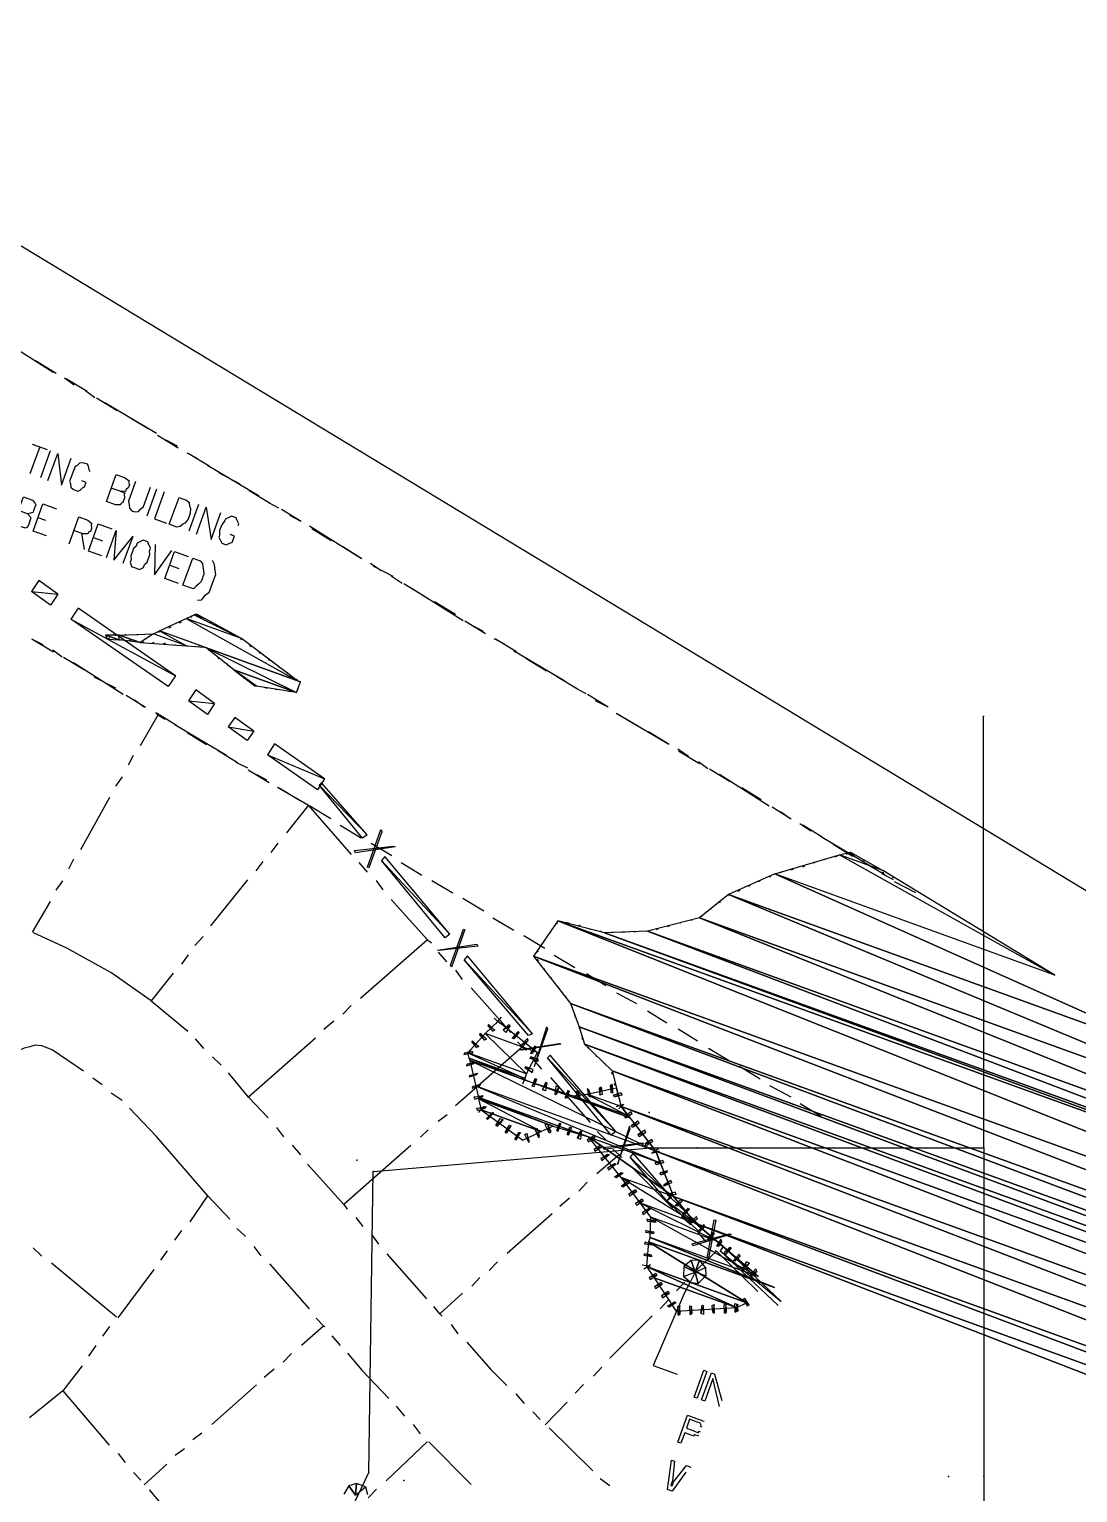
# Model space of a CAD drawing. Header units: feet. Extents: x 2484883 to 2491360, y 414166 to 419420.
# Drawn here: x 2489219 to 2489964, y 416560 to 417599 of the extents above; entities that cross this region are included whole.
import ezdxf

# ---------------------------------------------------------------- set-up
doc = ezdxf.new("R2010")
doc.units = ezdxf.units.FT
for name, color, linetype in [('CLEARING_LIMITS', 4, 'Continuous'), ('EXISTING_DETAIL', 9, 'Continuous'), ('SANITARY_ALIGN', 1, 'Continuous'), ('SANITARY_BORE', 5, 'Continuous'), ('SANITARY_CLEAR_ZONE', 6, 'Continuous'), ('SANITARY_OFFSET', 6, 'Continuous'), ('SITE_BASE', 8, 'Continuous'), ('WETLAND_EXPANSION', 1, 'Continuous'), ('WETLANDS', 5, 'Continuous')]:
    doc.layers.add(name, color=color, linetype=linetype)

msp = doc.modelspace()

# ---------------------------------------------------------------- linework, layer by layer
at = {"layer": 'CLEARING_LIMITS'}
msp.add_line((2489429.2, 417067.1), (2489424, 417059.3), dxfattribs=at)
for points in [[(2489226.3, 417207.8), (2489221.1, 417200), (2489239.7, 417198.1), (2489226.3, 417207.8)], [(2489221.1, 417200), (2489239.7, 417198.1), (2489234.5, 417190.4), (2489221.1, 417200)], [(2489254.1, 417188.1), (2489248.9, 417180.4), (2489323.4, 417140.2), (2489254.1, 417188.1)], [(2489248.9, 417180.4), (2489323.4, 417140.2), (2489318.2, 417132.5), (2489248.9, 417180.4)], [(2489337.8, 417130.2), (2489332.6, 417122.5), (2489351.1, 417120.6), (2489337.8, 417130.2)], [(2489332.6, 417122.5), (2489351.1, 417120.6), (2489345.9, 417112.8), (2489332.6, 417122.5)], [(2489365.5, 417110.5), (2489360.7, 417103.9), (2489378.9, 417100.9), (2489365.5, 417110.5)], [(2489360.7, 417103.9), (2489378.9, 417100.9), (2489374.1, 417094.2), (2489360.7, 417103.9)], [(2489393.7, 417091.9), (2489388.5, 417084.2), (2489429.2, 417067.1), (2489393.7, 417091.9)], [(2489388.5, 417084.2), (2489429.2, 417067.1), (2489424, 417059.3), (2489388.5, 417084.2)]]:
    msp.add_lwpolyline(points, dxfattribs=at)
at = {"layer": 'EXISTING_DETAIL'}
for p, q in [((2489201.3, 417378), (2489236.5, 417355.7)), ((2489244.6, 417351.5), (2489251.3, 417346.7)), ((2489259.4, 417342.6), (2489266.1, 417337.7)), ((2489273.1, 417334), (2489309.8, 417312.3)), ((2489316.5, 417307.5), (2489324.6, 417303.3)), ((2489331.3, 417298.5), (2489338.3, 417294.8)), ((2489346.1, 417289.6), (2489382.7, 417267.9)), ((2489389.4, 417263.1), (2489396.5, 417259.3)), ((2489404.2, 417254.1), (2489411.3, 417250.4)), ((2489418.4, 417246.6), (2489454.6, 417223.9)), ((2489461.7, 417220.1), (2489469.4, 417214.9)), ((2489476.5, 417211.1), (2489484.2, 417205.9)), ((2489491.3, 417202.2), (2489527.6, 417179.4)), ((2489534.6, 417175.7), (2489541.7, 417171.9)), ((2489221, 417166.4), (2489229.1, 417162.3)), ((2489222, 417166), (2489236.8, 417157.1)), ((2489549.4, 417166.7), (2489556.5, 417163)), ((2489236.2, 417158.5), (2489242.8, 417153.7)), ((2489243.9, 417153.3), (2489258.7, 417144.4)), ((2489563.2, 417158.1), (2489599.8, 417136.5)), ((2489251, 417149.6), (2489286.2, 417127.2)), ((2489265.4, 417139.5), (2489280.6, 417131.6)), ((2489607.6, 417131.3), (2489614.6, 417127.5)), ((2489288.3, 417126.4), (2489302, 417117.9)), ((2489294.3, 417123.1), (2489301, 417118.2)), ((2489621.3, 417122.7), (2489629.4, 417118.6)), ((2489310.8, 417112.3), (2489298.1, 417090.4)), ((2489310.2, 417113.7), (2489323.9, 417105.1)), ((2489636.1, 417113.7), (2489672.8, 417092.1)), ((2489322.8, 417105.5), (2489359.5, 417083.8)), ((2489331.6, 417099.9), (2489345.4, 417091.4)), ((2489293.3, 417083.7), (2489289.6, 417076.7)), ((2489353.5, 417087.2), (2489367.2, 417078.6)), ((2489366.2, 417079), (2489374.3, 417074.9)), ((2489679.9, 417088.3), (2489687.6, 417083.1)), ((2489694.7, 417079.3), (2489701.3, 417074.5)), ((2489285.4, 417068.5), (2489280.6, 417061.9)), ((2489375, 417073.4), (2489389.8, 417064.5)), ((2489381, 417070.1), (2489388, 417066.3)), ((2489709.5, 417070.4), (2489744.7, 417048)), ((2489395.8, 417061.1), (2489417.7, 417048.4)), ((2489396.9, 417060.7), (2489411.7, 417051.8)), ((2489276.5, 417053.7), (2489255.8, 417016.7)), ((2489418.7, 417048), (2489433.5, 417039)), ((2489752.8, 417043.9), (2489759.5, 417039.1)), ((2489440.2, 417034.2), (2489455, 417025.3)), ((2489766.5, 417035.3), (2489774.3, 417030.1)), ((2489395.9, 417021.4), (2489391, 417014.7)), ((2489462.1, 417021.5), (2489476.9, 417012.6)), ((2489781.3, 417026.3), (2489818, 417004.7)), ((2489251, 417010), (2489247.3, 417002.9)), ((2489385.2, 417008.4), (2489380.3, 417001.7)), ((2489453.5, 417007.8), (2489459.4, 417000.8)), ((2489483.5, 417007.7), (2489498.3, 416998.8)), ((2489824.7, 416999.9), (2489832.8, 416995.7)), ((2489243.1, 416994.8), (2489238.3, 416988.1)), ((2489374.5, 416995.5), (2489348.2, 416962.8)), ((2489465.7, 416994.9), (2489470.5, 416988.4)), ((2489505.4, 416995), (2489520.2, 416986.1)), ((2489234.2, 416980), (2489221.5, 416958.2)), ((2489527.3, 416982.3), (2489542.1, 416973.3)), ((2489548.7, 416968.5), (2489563.5, 416959.6)), ((2489343, 416955.1), (2489337.1, 416948.8)), ((2489570.6, 416955.8), (2489585.4, 416946.8)), ((2489502.2, 416952.9), (2489505, 416950.7)), ((2489509.8, 416944.1), (2489515.7, 416937.1)), ((2489332.3, 416942.1), (2489327.5, 416935.5)), ((2489592.1, 416942), (2489606.9, 416933.1)), ((2489522, 416931.3), (2489526.9, 416924.7)), ((2489615, 416928.9), (2489628.7, 416920.3)), ((2489533.2, 416918.8), (2489561.4, 416887)), ((2489636.5, 416915.1), (2489650.6, 416907.6)), ((2489448.1, 416906.3), (2489442.2, 416900)), ((2489658.4, 416902.4), (2489672.1, 416893.9)), ((2489435.6, 416895.2), (2489428.7, 416889.3)), ((2489337.3, 416882.6), (2489343.2, 416875.7)), ((2489680.2, 416889.7), (2489694, 416881.1)), ((2489569.7, 416876.8), (2489572.5, 416874.5)), ((2489701.7, 416875.9), (2489716.5, 416867)), ((2489349.5, 416869.8), (2489355.8, 416863.9)), ((2489577.3, 416868), (2489583.2, 416861)), ((2489723.6, 416863.2), (2489738.4, 416854.3)), ((2489271.3, 416849.9), (2489264.6, 416854.7)), ((2489589.5, 416855.1), (2489617.7, 416823.3)), ((2489285.4, 416838.8), (2489277.6, 416844)), ((2489375.2, 416841.2), (2489389.2, 416826.6)), ((2489745, 416849.4), (2489760.2, 416841.5)), ((2489766.9, 416836.7), (2489781.7, 416827.8)), ((2489395.1, 416819.6), (2489399.9, 416813)), ((2489516.2, 416828.7), (2489509.7, 416823.9)), ((2489502.7, 416818), (2489497.2, 416812.7)), ((2489622.6, 416816.7), (2489628.9, 416810.9)), ((2489406.2, 416807.2), (2489412.1, 416800.2)), ((2489638.2, 416800.2), (2489640, 416798.4)), ((2489646.3, 416792.5), (2489676.3, 416762.4)), ((2489615.6, 416780.8), (2489609.7, 416774.5)), ((2489603.1, 416769.6), (2489596.2, 416763.7)), ((2489442.7, 416765.1), (2489445.1, 416761.8)), ((2489590.7, 416758.5), (2489558.8, 416730.3)), ((2489322.9, 416739.8), (2489327.8, 416746.5)), ((2489366.8, 416748), (2489373.1, 416742.2)), ((2489451.4, 416755.9), (2489456.3, 416749.4)), ((2489682.6, 416756.6), (2489688.9, 416750.7)), ((2489462.6, 416743.5), (2489467.4, 416736.9)), ((2489694.1, 416745.2), (2489700, 416738.2)), ((2489228.5, 416728.3), (2489222.2, 416734.2)), ((2489312.9, 416725.4), (2489317.7, 416732.1)), ((2489379, 416735.2), (2489383.8, 416728.7)), ((2489473.3, 416730), (2489501.5, 416698.1)), ((2489707.4, 416732), (2489736.7, 416703.3)), ((2489281.5, 416685.1), (2489235.2, 416723.5)), ((2489282.5, 416684.7), (2489308.1, 416718.8)), ((2489390.1, 416722.8), (2489418.3, 416690.9)), ((2489551.9, 416724.4), (2489546, 416718.1)), ((2489539.4, 416713.3), (2489533.6, 416707)), ((2489685, 416710), (2489679.1, 416703.7)), ((2489673.2, 416697.4), (2489667.3, 416691.1)), ((2489510.9, 416687.5), (2489512.6, 416685.7)), ((2489661.8, 416685.9), (2489631.7, 416655.9)), ((2489271.8, 416671.7), (2489276.7, 416678.4)), ((2489428.4, 416678.9), (2489429.4, 416678.5)), ((2489518.9, 416679.8), (2489523.8, 416673.2)), ((2489261.8, 416657.3), (2489267, 416665)), ((2489434.3, 416671.9), (2489440.2, 416665)), ((2489399.8, 416653.1), (2489405.7, 416659.4)), ((2489386.3, 416642.4), (2489393.3, 416648.3)), ((2489625.9, 416649.6), (2489620, 416643.3)), ((2489243.3, 416632.7), (2489219.6, 416613.6)), ((2489349, 416609), (2489380.8, 416637.1)), ((2489613, 416637.4), (2489607.1, 416631.1)), ((2489564.9, 416630.7), (2489570.8, 416623.8)), ((2489601.3, 416624.8), (2489585.8, 416608.7)), ((2489479.9, 416621.8), (2489485.8, 416614.8)), ((2489577.1, 416617.9), (2489582.3, 416612.4)), ((2489335.5, 416598.2), (2489342, 416603)), ((2489492.1, 416608.9), (2489496.9, 416602.4)), ((2489588.6, 416606.5), (2489619.7, 416576)), ((2489323, 416587.1), (2489329.6, 416591.9)), ((2489472.8, 416569), (2489502.2, 416596.9)), ((2489503.2, 416596.5), (2489533.2, 416566.4)), ((2489282.6, 416588.4), (2489287.5, 416581.9)), ((2489301, 416566.2), (2489317.1, 416580.8)), ((2489293.4, 416574.9), (2489298.6, 416569.4)), ((2489624.9, 416570.5), (2489631.6, 416565.7)), ((2489460, 416556.8), (2489465.9, 416563.1))]:
    msp.add_line(p, q, dxfattribs=at)
for points in [[(2489309.1, 417114.1), (2489310.8, 417112.3), (2489315.8, 417109.3)], [(2489448.3, 417013.3), (2489417.7, 417048.4), (2489402.1, 417028.7)], [(2489476.4, 416981.4), (2489502.2, 416952.9), (2489454.6, 416911.1)], [(2489306.1, 416909.5), (2489277.3, 416929.6), (2489246.2, 416946.8), (2489222.5, 416957.8)], [(2489321.6, 416929.2), (2489306.1, 416909.5), (2489332, 416888.1)], [(2489422.8, 416883), (2489375.2, 416841.2), (2489361, 416858.4)], [(2489258, 416859.6), (2489235.8, 416874.8), (2489232.6, 416875.9), (2489228.4, 416877.5), (2489223.7, 416878), (2489219.8, 416877), (2489215.8, 416876), (2489212.9, 416874.6), (2489209.6, 416872.2), (2489206, 416868.7), (2489204.8, 416865.6), (2489202.2, 416861.7), (2489188.3, 416836.6), (2489173.8, 416813)], [(2489566.2, 416880.4), (2489569.7, 416876.8), (2489522.1, 416835)], [(2489346.3, 416771.1), (2489309.8, 416813.2), (2489290.6, 416833.3)], [(2489490.3, 416806.8), (2489442.7, 416765.1), (2489417, 416793.7)], [(2489633.7, 416804.3), (2489638.2, 416800.2), (2489622.5, 416786.7)], [(2489333.6, 416752.8), (2489346.3, 416771.1), (2489361.9, 416754.6)], [(2489706.3, 416732.3), (2489707.4, 416732), (2489690.9, 416716.3)], [(2489527, 416702.1), (2489510.9, 416687.5), (2489506.7, 416692.6)], [(2489412.7, 416665.3), (2489428.4, 416678.9), (2489423.2, 416684.4)], [(2489530.1, 416667.4), (2489547.1, 416648), (2489558.6, 416636.6)], [(2489445.4, 416659.5), (2489455.5, 416647.4), (2489474.7, 416627.3)], [(2489257, 416650.6), (2489243.3, 416632.7), (2489276.3, 416594.3)], [(2489304.5, 416562.5), (2489337.5, 416524.1), (2489412.4, 416511.5), (2489433.1, 416469.1)]]:
    msp.add_lwpolyline(points, dxfattribs=at)
at = {"layer": 'SANITARY_ALIGN'}
for points in [[(2489897.1, 416805.2), (2489897, 417111.4)], [(2488731.6, 415172.2), (2488612.2, 415326), (2488522.5, 415694), (2488600.4, 415850.5), (2488700.7, 416052.1), (2488982.7, 416233), (2489221, 416281.1), (2489387.2, 416420.8), (2489460.5, 416574.9), (2489463.6, 416788.5), (2489660.6, 416805.3), (2489897.1, 416805.2)], [(2489897.1, 416805.2), (2489897.2, 416571.9), (2489897.3, 416338.7), (2489897.4, 416088.7)]]:
    msp.add_lwpolyline(points, dxfattribs=at)
for p in [(2489897, 417111.4, 833.2), (2489660.6, 416805.3, 830.7), (2489897.1, 416805.2, 831.9), (2489452.1, 416796.4), (2489463.6, 416788.5, 830.7), (2489460.5, 416574.9, 830.2), (2489897.2, 416571.9, 833.7)]:
    msp.add_point(p, dxfattribs=at)
at = {"layer": 'SANITARY_BORE'}
msp.add_line((2489693.4, 416805.3), (2489773.4, 416805.2), dxfattribs=at)
for p in [(2489693.4, 416805.3), (2489773.4, 416805.2)]:
    msp.add_point(p, dxfattribs=at)
at = {"layer": 'SANITARY_CLEAR_ZONE'}
for points in [[(2489427, 417064.3), (2489425.2, 417062.5), (2489459.3, 417027.3), (2489427, 417064.3)], [(2489425.2, 417062.5), (2489459.3, 417027.3), (2489456.1, 417024.9), (2489425.2, 417062.5)], [(2489460.5, 417004), (2489459.5, 417004.4), (2489469.1, 417031), (2489469.8, 417029.5), (2489460.5, 417004)], [(2489450.5, 417016.1), (2489478.1, 417019.3), (2489479.2, 417018.9), (2489451.1, 417014.6), (2489450.5, 417016.1)], [(2489471.8, 417012), (2489469.6, 417009.2), (2489518, 416956.8), (2489471.8, 417012)], [(2489469.6, 417009.2), (2489518, 416956.8), (2489514.8, 416954.3), (2489469.6, 417009.2)], [(2489519.2, 416933.5), (2489518.6, 416934.9), (2489527.8, 416960.5), (2489528.8, 416960.1), (2489519.2, 416933.5)], [(2489509.2, 416945.5), (2489537.2, 416949.8), (2489537.9, 416948.4), (2489510.2, 416945.2), (2489509.2, 416945.5)], [(2489530.5, 416941.4), (2489528.3, 416938.6), (2489576.7, 416886.2), (2489530.5, 416941.4)], [(2489528.3, 416938.6), (2489576.7, 416886.2), (2489573.8, 416884.9), (2489528.3, 416938.6)], [(2489577.9, 416862.9), (2489578.3, 416864), (2489586.9, 416891), (2489587.5, 416889.5), (2489577.9, 416862.9)], [(2489567.9, 416875), (2489595.9, 416879.3), (2489596.9, 416878.9), (2489568.9, 416874.6), (2489567.9, 416875)], [(2489589.2, 416870.9), (2489587.4, 416869.2), (2489635.8, 416816.8), (2489589.2, 416870.9)], [(2489587.4, 416869.2), (2489635.8, 416816.8), (2489632.5, 416814.3), (2489587.4, 416869.2)], [(2489637, 416793.5), (2489646.2, 416819), (2489645.6, 416820.5), (2489637, 416793.5)], [(2489626.9, 416805.5), (2489654.6, 416808.8), (2489655.6, 416808.4), (2489627.6, 416804.1), (2489626.9, 416805.5)], [(2489648.3, 416801.4), (2489646.1, 416798.6), (2489675.4, 416770), (2489648.3, 416801.4)], [(2489646.1, 416798.6), (2489675.4, 416770), (2489672.1, 416767.5), (2489646.1, 416798.6)], [(2489674.3, 416770.4), (2489672.1, 416767.5), (2489696.7, 416749), (2489674.3, 416770.4)], [(2489672.1, 416767.5), (2489696.7, 416749), (2489694.5, 416746.2), (2489672.1, 416767.5)], [(2489701.5, 416725.7), (2489700.8, 416727.1), (2489705.8, 416754.2), (2489706.8, 416753.8), (2489701.5, 416725.7)], [(2489690, 416737), (2489716.6, 416744.2), (2489717.7, 416743.9), (2489690.6, 416735.6), (2489690, 416737)], [(2489712.1, 416735.1), (2489709.9, 416732.2), (2489753.3, 416696.1), (2489712.1, 416735.1)], [(2489751.1, 416693.3), (2489709.9, 416732.2), (2489753.3, 416696.1)]]:
    msp.add_lwpolyline(points, dxfattribs=at)
at = {"layer": 'SANITARY_OFFSET'}
for p in [(2489659.6, 416830.3), (2489661.7, 416780.3), (2489872.2, 416571.9), (2489485.4, 416569.1)]:
    msp.add_point(p, dxfattribs=at)
at = {"layer": 'SITE_BASE'}
for p, q in [((2486711.8, 418958.9), (2490649.5, 416576.6)), ((2489223.8, 417363.8), (2489238.6, 417354.9)), ((2489245.7, 417351.1), (2489260.5, 417342.2)), ((2489267.1, 417337.3), (2489281.9, 417328.4)), ((2489289, 417324.6), (2489303.8, 417315.7)), ((2489310.5, 417310.9), (2489325.3, 417301.9)), ((2489226.9, 417302.6), (2489220, 417283.4)), ((2489221.6, 417304.5), (2489232.2, 417300.7)), ((2489234.4, 417299.9), (2489227.4, 417280.7)), ((2489332.3, 417298.1), (2489347.1, 417289.2)), ((2489353.8, 417284.4), (2489369, 417276.5)), ((2489309.9, 417272.6), (2489303, 417253.4)), ((2489375.7, 417271.6), (2489390.5, 417262.7)), ((2489339.7, 417261.8), (2489332.7, 417242.7)), ((2489398.6, 417258.5), (2489412.4, 417250)), ((2489225.6, 417252.5), (2489231, 417250.6)), ((2489256.5, 417241.4), (2489258.4, 417229.9)), ((2489265, 417238.3), (2489271.4, 417236)), ((2489420.1, 417244.8), (2489433.8, 417236.2)), ((2489442, 417232), (2489455.7, 417223.5)), ((2489319.3, 417218.7), (2489325.6, 417216.4)), ((2489463.4, 417218.3), (2489477.6, 417210.8)), ((2489485.3, 417205.6), (2489500.1, 417196.6)), ((2489507.2, 417192.8), (2489522, 417183.9)), ((2489318.9, 417174.3), (2489320.3, 417175)), ((2489326.1, 417177.7), (2489327.5, 417178.4)), ((2489333.7, 417182.2), (2489334.8, 417181.8)), ((2489340.9, 417182), (2489341.9, 417181.6)), ((2489347.9, 417178.2), (2489349, 417177.9)), ((2489355, 417174.5), (2489356.1, 417174.1)), ((2489528.6, 417179.1), (2489543.4, 417170.1)), ((2489278.7, 417169.6), (2489280.8, 417168.8)), ((2489284.3, 417165.2), (2489282.1, 417165.9)), ((2489286.9, 417169), (2489288.3, 417169.7)), ((2489292.5, 417164.6), (2489290.4, 417165.4)), ((2489295.5, 417169.5), (2489296.5, 417169.2)), ((2489300.7, 417164), (2489298.2, 417163.8)), ((2489304.1, 417170), (2489305.1, 417169.7)), ((2489307.9, 417163.9), (2489306.4, 417163.2)), ((2489311.6, 417170.9), (2489312, 417172)), ((2489316.1, 417163.3), (2489314.6, 417162.6)), ((2489323.9, 417161.7), (2489322.8, 417162.1)), ((2489362.1, 417170.7), (2489363.1, 417170.3)), ((2489375.8, 417162.2), (2489376.5, 417160.7)), ((2489550.5, 417166.3), (2489565.3, 417157.4)), ((2489332.1, 417161.1), (2489331.1, 417161.5)), ((2489340.3, 417160.5), (2489339.3, 417160.9)), ((2489347.8, 417157.8), (2489346.7, 417158.2)), ((2489354.1, 417152), (2489353.4, 417153.4)), ((2489382.5, 417157.3), (2489383.1, 417155.9)), ((2489389.1, 417152.5), (2489389.8, 417151.1)), ((2489572, 417152.6), (2489586.8, 417143.6)), ((2489360.7, 417147.1), (2489360.1, 417148.6)), ((2489367.4, 417142.3), (2489366.4, 417142.7)), ((2489395.8, 417147.7), (2489396.5, 417146.2)), ((2489402.5, 417142.9), (2489403.2, 417141.4)), ((2489374.1, 417137.5), (2489372, 417138.3)), ((2489379.7, 417133.1), (2489378.6, 417133.5)), ((2489388.6, 417131.1), (2489386.5, 417131.8)), ((2489409.2, 417138.1), (2489409.9, 417136.6)), ((2489410.4, 417131.6), (2489409.7, 417129.5)), ((2489593.8, 417139.8), (2489608.6, 417130.9)), ((2489396.8, 417130.5), (2489394.3, 417130.2)), ((2489404.7, 417128.9), (2489402.5, 417129.6)), ((2489615.7, 417127.1), (2489630.5, 417118.2)), ((2489637.2, 417113.3), (2489652, 417104.4)), ((2489659.1, 417100.6), (2489673.9, 417091.7)), ((2489680.5, 417086.9), (2489695.3, 417077.9)), ((2489702.4, 417074.1), (2489717.2, 417065.2)), ((2489725.3, 417061), (2489739.1, 417052.5)), ((2489746.8, 417047.3), (2489760.5, 417038.7)), ((2489768.7, 417034.5), (2489782.4, 417026)), ((2489790.1, 417020.8), (2489803.9, 417012.2)), ((2489775.9, 417007.9), (2489776.9, 417007.5)), ((2489783.8, 417009.8), (2489785.2, 417010.5)), ((2489791.7, 417011.8), (2489793.2, 417012.5)), ((2489811.3, 417009.5), (2489812.4, 417009.1)), ((2489812, 417008), (2489826.8, 416999.1)), ((2489745.5, 416997.2), (2489745.9, 416998.3)), ((2489752.8, 417000.6), (2489754.2, 417001.3)), ((2489760.7, 417002.5), (2489762.1, 417003.2)), ((2489768.6, 417004.5), (2489770.1, 417005.2)), ((2489818.4, 417005.7), (2489819.5, 417005.4)), ((2489825.1, 417000.9), (2489826.1, 417000.5)), ((2489832.1, 416997.2), (2489833.2, 416996.8)), ((2489722.8, 416987.4), (2489724.2, 416988.1)), ((2489730, 416990.8), (2489731.4, 416991.5)), ((2489737.2, 416994.2), (2489738.7, 416994.9)), ((2489833.5, 416994.3), (2489848.7, 416986.4)), ((2489702.4, 416974.3), (2489703.8, 416975)), ((2489708.9, 416979.2), (2489710.4, 416979.8)), ((2489715.5, 416984), (2489715.9, 416985.1)), ((2489594.1, 416964.2), (2489594.5, 416965.2)), ((2489600.5, 416965.4), (2489602.7, 416964.7)), ((2489681, 416965.2), (2489682.1, 416964.8)), ((2489689, 416967.1), (2489690, 416966.7)), ((2489696.9, 416969.1), (2489697.3, 416970.1)), ((2489589.3, 416957.5), (2489589.6, 416958.5)), ((2489609.4, 416963.4), (2489610.5, 416963)), ((2489616.9, 416960.7), (2489617.9, 416960.3)), ((2489624.7, 416959.1), (2489625.8, 416958.7)), ((2489632.9, 416958.5), (2489634, 416958.1)), ((2489640.1, 416958.3), (2489642.6, 416958.6)), ((2489648.7, 416958.8), (2489649.7, 416958.5)), ((2489657.3, 416959.3), (2489658.3, 416959)), ((2489664.8, 416960.2), (2489666.3, 416960.9)), ((2489672.7, 416962.2), (2489674.2, 416962.9)), ((2489579.6, 416944.1), (2489581.1, 416944.8)), ((2489584.4, 416950.8), (2489584.8, 416951.9)), ((2489580.9, 416937.7), (2489580.2, 416939.1)), ((2489585.7, 416931.1), (2489585, 416932.5)), ((2489590.6, 416924.5), (2489589.9, 416926)), ((2489595.8, 416919), (2489594.7, 416919.4)), ((2489600.6, 416912.5), (2489599.6, 416912.9)), ((2489605.1, 416904.8), (2489604.4, 416906.3)), ((2489607.4, 416898), (2489606.8, 416899.4)), ((2489610.4, 416889.7), (2489609.8, 416891.1)), ((2489612.4, 416881.8), (2489611.7, 416883.2)), ((2489617.2, 416875.2), (2489616.6, 416876.6)), ((2489622.5, 416869.7), (2489621.8, 416871.1)), ((2489628.8, 416863.8), (2489628.1, 416865.3)), ((2489633.6, 416857.3), (2489632.9, 416858.7)), ((2489635.5, 416849.3), (2489634.9, 416850.8)), ((2489637.9, 416842.5), (2489637.2, 416843.9)), ((2489639.8, 416834.6), (2489639.1, 416836)), ((2489644.7, 416828), (2489644, 416829.4)), ((2489649.5, 416821.4), (2489648.8, 416822.9)), ((2489654.4, 416814.9), (2489653.7, 416816.3)), ((2489659.2, 416808.3), (2489658.5, 416809.8)), ((2489667.4, 416794.5), (2489666.4, 416794.9)), ((2489670.5, 416786.2), (2489669.8, 416787.6)), ((2489672.8, 416779.3), (2489673.2, 416780.4)), ((2489675.8, 416771), (2489675.1, 416772.5)), ((2489681, 416765.5), (2489680, 416765.9)), ((2489686.9, 416758.6), (2489686.3, 416760)), ((2489692.2, 416753.1), (2489691.1, 416753.5)), ((2489698.5, 416747.2), (2489696.3, 416748)), ((2489703.7, 416741.7), (2489703, 416743.2)), ((2489710.4, 416736.9), (2489709.3, 416737.3)), ((2489716.6, 416731), (2489716, 416732.5)), ((2489723.3, 416726.2), (2489721.2, 416727)), ((2489728.6, 416720.7), (2489727.9, 416722.1)), ((2489735.2, 416715.9), (2489734.2, 416716.3))]:
    msp.add_line(p, q, dxfattribs=at)
for points in [[(2489232.7, 417278.8), (2489239.7, 417298), (2489242.3, 417275.4), (2489249.2, 417294.5)], [(2489262.6, 417284.9), (2489261.9, 417286.3), (2489261.6, 417288.8), (2489260.9, 417290.3), (2489257.8, 417291.4), (2489255.2, 417291.1), (2489253.4, 417289.4), (2489252, 417288.7), (2489250.8, 417285.5), (2489249.3, 417281.3), (2489248.1, 417278.1), (2489248.8, 417276.6), (2489249.1, 417274.1), (2489250.8, 417272.3), (2489254, 417271.1), (2489255.5, 417271.8), (2489257.3, 417273.6), (2489258.8, 417274.2), (2489259.9, 417277.4), (2489256.7, 417278.6)], [(2489284.1, 417271.1), (2489287.3, 417269.9), (2489286.9, 417268.9), (2489287.2, 417266.4), (2489286, 417263.2), (2489284.6, 417262.5), (2489284.2, 417261.4), (2489280.6, 417261.5), (2489274.2, 417263.8), (2489281.2, 417283), (2489287.5, 417280.7), (2489290.3, 417278.4), (2489290, 417277.4), (2489290.6, 417275.9), (2489289.9, 417273.8), (2489288, 417272.1), (2489287.7, 417271), (2489284.1, 417271.1), (2489277.7, 417273.4)], [(2489295, 417278), (2489290, 417264.1), (2489290.3, 417261.6), (2489290.6, 417259.1), (2489292.3, 417257.3), (2489294.4, 417256.5), (2489297, 417256.8), (2489298.8, 417258.6), (2489300.6, 417260.3), (2489305.6, 417274.1)], [(2489218.2, 417255.2), (2489219.9, 417253.4), (2489220.6, 417251.9), (2489220.2, 417250.9), (2489219.1, 417247.7), (2489218.3, 417245.6), (2489216.9, 417244.9), (2489214.7, 417245.6), (2489208.4, 417247.9), (2489215.3, 417267.1), (2489221.7, 417264.8), (2489223.4, 417263), (2489224.1, 417261.5), (2489223.3, 417259.4), (2489222.5, 417257.3), (2489222.2, 417256.2), (2489220.7, 417255.5), (2489218.2, 417255.2), (2489211.8, 417257.5)], [(2489315.2, 417270.7), (2489308.3, 417251.5), (2489316.8, 417248.4)], [(2489318.9, 417247.7), (2489325.8, 417266.8), (2489331.2, 417264.9), (2489332.9, 417263.1), (2489333.2, 417260.5), (2489333.9, 417259.1), (2489333.8, 417255.5), (2489332.2, 417251.3), (2489330, 417248.5), (2489328.6, 417247.8), (2489326.7, 417246), (2489324.2, 417245.7), (2489318.9, 417247.7)], [(2489231.8, 417239.5), (2489222.2, 417242.9), (2489229.1, 417262.1), (2489238.7, 417258.6)], [(2489338.1, 417240.7), (2489345, 417259.9), (2489348.7, 417236.9), (2489355.6, 417256)], [(2489247.7, 417233.7), (2489254.6, 417252.9), (2489261, 417250.6), (2489263.8, 417248.3), (2489263.4, 417247.3), (2489263.7, 417244.8), (2489263, 417242.6), (2489261.5, 417242), (2489261.1, 417240.9), (2489257.6, 417241), (2489251.2, 417243.3)], [(2489271.1, 417225.3), (2489261.5, 417228.7), (2489268.5, 417247.9), (2489278, 417244.4)], [(2489367.9, 417246.8), (2489368.3, 417247.9), (2489366.9, 417250.8), (2489366.3, 417252.2), (2489363.1, 417253.4), (2489361.6, 417252.7), (2489358.7, 417251.3), (2489358.3, 417250.3), (2489356.1, 417247.4), (2489354.6, 417243.2), (2489354.5, 417239.6), (2489354.1, 417238.6), (2489355.5, 417235.7), (2489356.1, 417234.2), (2489359.3, 417233.1), (2489360.8, 417233.7), (2489363.7, 417235.1), (2489364.1, 417236.2), (2489365.2, 417239.3), (2489362, 417240.5)], [(2489274.3, 417224.1), (2489281.2, 417243.3), (2489279.6, 417222.2), (2489292.9, 417239), (2489286, 417219.9)], [(2489300.4, 417236.3), (2489298.9, 417235.6), (2489296, 417234.3), (2489295.3, 417232.2), (2489293.4, 417230.4), (2489291.5, 417225.1), (2489291.8, 417222.6), (2489291, 417220.5), (2489292.4, 417217.6), (2489293.5, 417217.2), (2489296.6, 417216), (2489297.7, 417215.6), (2489300.6, 417217), (2489301.4, 417219.1), (2489303.2, 417220.9), (2489305.1, 417226.2), (2489304.8, 417228.7), (2489305.6, 417230.8), (2489304.2, 417233.7), (2489303.6, 417235.2), (2489300.4, 417236.3)], [(2489308.9, 417233.3), (2489308.3, 417211.8), (2489320.6, 417229)], [(2489325.4, 417205.6), (2489315.8, 417209.1), (2489322.7, 417228.3), (2489332.3, 417224.8)], [(2489328.6, 417204.5), (2489335.5, 417223.6), (2489340.8, 417221.7), (2489342.5, 417219.9), (2489342.8, 417217.4), (2489343.1, 417214.9), (2489343.4, 417212.3), (2489341.5, 417207), (2489339.7, 417205.3), (2489337.8, 417203.5), (2489336, 417201.8), (2489333.9, 417202.6), (2489328.6, 417204.5)], [(2489349.4, 417222.2), (2489350.8, 417219.3), (2489351, 417216.8), (2489351.6, 417211.8), (2489350.1, 417207.5), (2489348.9, 417204.3), (2489347, 417199), (2489343.7, 417196.6), (2489341.5, 417193.8), (2489339, 417193.5)], [(2489276.4, 417166.8), (2489275, 417166.1), (2489274.3, 417167.6)], [(2489369.1, 417167), (2489370.2, 417166.6), (2489369.8, 417165.5)], [(2489799.6, 417013.7), (2489802.5, 417015.1), (2489805.3, 417012.9)], [(2489664, 416801.7), (2489664.4, 416802.8), (2489663.4, 416803.2)], [(2489695.4, 416725.5), (2489689.3, 416725.3), (2489692.3, 416716.9), (2489695.4, 416725.5), (2489692.3, 416716.9), (2489689.3, 416725.3), (2489684.2, 416721.1), (2489692.3, 416716.9), (2489684.2, 416721.1), (2489684, 416713.9), (2489692.3, 416716.9), (2489688.6, 416709.9), (2489684, 416713.9), (2489692.3, 416716.9), (2489688.6, 416709.9), (2489694.3, 416709), (2489692.3, 416716.9), (2489694.3, 416709), (2489699.8, 416714.3), (2489692.3, 416716.9), (2489699.6, 416720.3), (2489699.8, 416714.3), (2489692.3, 416716.9), (2489699.6, 416720.3), (2489695.4, 416725.5)], [(2489688.6, 416709.9), (2489684.4, 416701.8), (2489662.4, 416650.8), (2489679.4, 416644.6)], [(2489691.5, 416628.2), (2489698.4, 416647.4), (2489700.6, 416646.6), (2489693.6, 416627.5), (2489691.5, 416628.2)], [(2489709.6, 416621.7), (2489704.7, 416641.5), (2489699, 416625.5), (2489696.8, 416626.3), (2489703.8, 416645.5), (2489705.9, 416644.7), (2489711.1, 416626)], [(2489694.8, 416600.6), (2489693.7, 416601), (2489692.6, 416601.4), (2489691.6, 416601.8), (2489691.2, 416600.7), (2489690.1, 416601.1), (2489684.8, 416603), (2489682.1, 416595.6), (2489680, 416596.3), (2489686.9, 416615.5), (2489693.3, 416613.2), (2489694.3, 416612.8), (2489695.4, 416612.4), (2489696.5, 416612), (2489697.5, 416611.6), (2489698.6, 416611.2)], [(2489697.1, 416607), (2489696, 416607.4), (2489696.4, 416608.4), (2489695.7, 416609.9), (2489694.6, 416610.3), (2489693.6, 416610.6), (2489692.5, 416611), (2489688.3, 416612.6), (2489686, 416606.2), (2489691.3, 416604.3), (2489692.3, 416603.9), (2489693.4, 416603.5), (2489694.5, 416603.1), (2489694.8, 416604.2), (2489695.9, 416603.8)], [(2489685.5, 416575.1), (2489675.9, 416561.7), (2489672.7, 416562.9), (2489675.4, 416583.6), (2489677.5, 416582.8), (2489676.1, 416568.9), (2489675.7, 416567.8), (2489675.3, 416566.7), (2489674.9, 416565.7), (2489676, 416565.3), (2489676.4, 416566.4), (2489676.7, 416567.4), (2489677.1, 416568.5), (2489686, 416579.7), (2489689.2, 416578.6)], [(2489451.7, 416567), (2489446.3, 416565.4), (2489451.1, 416558.8), (2489451.7, 416567), (2489451.1, 416558.8), (2489446.3, 416565.4), (2489442.9, 416559.4)], [(2489451.1, 416558.8), (2489458.1, 416564.7), (2489451.7, 416567)], [(2489451.1, 416558.8), (2489458.1, 416564.7), (2489459.7, 416559.3)]]:
    msp.add_lwpolyline(points, dxfattribs=at)
at = {"layer": 'WETLAND_EXPANSION'}
for p, q in [((2489549.5, 416897.3), (2489554, 416893.2)), ((2489554.5, 416897.9), (2489550.4, 416893.3)), ((2489573, 416852.7), (2489568.1, 416855.7)), ((2489571.7, 416855.6), (2489569.7, 416850.3)), ((2489538.5, 416830.3), (2489542.5, 416834.9)), ((2489654.5, 416722.2), (2489660.2, 416721.3)), ((2489655.9, 416719.3), (2489660.6, 416722.4)), ((2489723.1, 416689), (2489721.5, 416694.4))]:
    msp.add_line(p, q, dxfattribs=at)
for points in [[(2489552.3, 416895.1), (2489580.3, 416872.9), (2489543.1, 416886.4), (2489552.3, 416895.1)], [(2489545, 416891.7), (2489548.5, 416888), (2489545.4, 416892.8), (2489545, 416891.7)], [(2489548.5, 416888), (2489545.4, 416892.8), (2489550, 416888.7), (2489548.5, 416888)], [(2489559.7, 416892.4), (2489556, 416888.9), (2489560.8, 416892), (2489559.7, 416892.4)], [(2489556, 416888.9), (2489560.8, 416892), (2489557.8, 416887.1), (2489556, 416888.9)], [(2489543.1, 416886.4), (2489572.4, 416857.7), (2489530.9, 416872.7), (2489543.1, 416886.4)], [(2489539.1, 416885.4), (2489542.6, 416881.7), (2489539.5, 416886.5), (2489539.1, 416885.4)], [(2489542.6, 416881.7), (2489539.5, 416886.5), (2489544.1, 416882.4), (2489542.6, 416881.7)], [(2489580.3, 416872.9), (2489543.1, 416886.4), (2489572.4, 416857.7), (2489580.3, 416872.9)], [(2489566.4, 416887.6), (2489562.3, 416883), (2489567.4, 416887.2), (2489566.4, 416887.6)], [(2489562.3, 416883), (2489567.4, 416887.2), (2489563.4, 416882.6), (2489562.3, 416883)], [(2489573.1, 416882.8), (2489569, 416878.2), (2489573.7, 416881.3), (2489573.1, 416882.8)], [(2489528, 416871.4), (2489534.5, 416872.6), (2489528.4, 416872.4), (2489528, 416871.4)], [(2489534.5, 416872.6), (2489528.4, 416872.4), (2489533.8, 416874.1), (2489534.5, 416872.6)], [(2489572.4, 416857.7), (2489530.9, 416872.7), (2489571.3, 416854.5), (2489572.4, 416857.7)], [(2489530.9, 416872.7), (2489571.3, 416854.5), (2489531.9, 416868.8), (2489530.9, 416872.7)], [(2489533.6, 416880.2), (2489537.1, 416876.5), (2489534, 416881.2), (2489533.6, 416880.2)], [(2489537.1, 416876.5), (2489534, 416881.2), (2489538.6, 416877.2), (2489537.1, 416876.5)], [(2489569, 416878.2), (2489573.7, 416881.3), (2489569.7, 416876.8), (2489569, 416878.2)], [(2489578.3, 416877.3), (2489575.3, 416872.3), (2489579.4, 416876.9), (2489578.3, 416877.3)], [(2489575.3, 416872.3), (2489579.4, 416876.9), (2489576.4, 416871.9), (2489575.3, 416872.3)], [(2489530, 416863.4), (2489535.4, 416865.1), (2489530.4, 416864.5), (2489530, 416863.4)], [(2489535.4, 416865.1), (2489530.4, 416864.5), (2489535.8, 416866.2), (2489535.4, 416865.1)], [(2489571.3, 416854.5), (2489531.9, 416868.8), (2489570.9, 416853.5), (2489571.3, 416854.5)], [(2489531.9, 416868.8), (2489570.9, 416853.5), (2489532.6, 416867.3), (2489531.9, 416868.8)], [(2489646.4, 416826.2), (2489532.6, 416867.3), (2489664.4, 416802.8), (2489646.4, 416826.2)], [(2489532.6, 416867.3), (2489664.4, 416802.8), (2489536.8, 416849), (2489532.6, 416867.3)], [(2489571.8, 416862.7), (2489576.4, 416858.7), (2489571.5, 416861.7), (2489571.8, 416862.7)], [(2489577.2, 416860.8), (2489571.8, 416862.7), (2489576.4, 416858.7), (2489577.2, 416860.8)], [(2489575.6, 416869.8), (2489580.5, 416866.8), (2489575.2, 416868.7), (2489575.6, 416869.8)], [(2489580.9, 416867.9), (2489575.6, 416869.8), (2489580.5, 416866.8), (2489580.9, 416867.9)], [(2489531.9, 416855.5), (2489537.3, 416857.2), (2489532.3, 416856.6), (2489531.9, 416855.5)], [(2489537.3, 416857.2), (2489532.3, 416856.6), (2489537.7, 416858.2), (2489537.3, 416857.2)], [(2489539.3, 416849.3), (2489534.3, 416848.7), (2489539.7, 416850.3), (2489539.3, 416849.3)], [(2489605.3, 416842.2), (2489646.4, 416826.2), (2489570.9, 416853.5), (2489605.3, 416842.2)], [(2489578.4, 416854.3), (2489576.5, 416849), (2489579.5, 416854), (2489578.4, 416854.3)], [(2489576.5, 416849), (2489579.5, 416854), (2489577.6, 416848.6), (2489576.5, 416849)], [(2489585.9, 416851.7), (2489583.9, 416846.3), (2489586.9, 416851.3), (2489585.9, 416851.7)], [(2489583.9, 416846.3), (2489586.9, 416851.3), (2489586.1, 416845.6), (2489583.9, 416846.3)], [(2489533.9, 416847.6), (2489539.3, 416849.3), (2489534.3, 416848.7), (2489533.9, 416847.6)], [(2489541.2, 416841.3), (2489535.2, 416841.1), (2489541.6, 416842.4), (2489541.2, 416841.3)], [(2489535.8, 416839.7), (2489541.2, 416841.3), (2489535.2, 416841.1), (2489535.8, 416839.7)], [(2489664.4, 416802.8), (2489536.8, 416849), (2489667.4, 416794.5), (2489664.4, 416802.8)], [(2489536.8, 416849), (2489667.4, 416794.5), (2489538.7, 416841), (2489536.8, 416849)], [(2489538.7, 416841), (2489591.5, 416820.7), (2489538.3, 416840), (2489538.7, 416841)], [(2489538.3, 416840), (2489540.3, 416832.1), (2489582.8, 416816.7), (2489538.3, 416840), (2489591.5, 416820.7), (2489582.8, 416816.7), (2489540.3, 416832.1), (2489569.8, 416810.6), (2489582.8, 416816.7), (2489538.3, 416840)], [(2489616.4, 416813), (2489538.7, 416841), (2489591.5, 416820.7), (2489616.4, 416813), (2489667.4, 416794.5), (2489676.9, 416770.6), (2489616.4, 416813), (2489676.9, 416770.6), (2489639.6, 416784.1), (2489616.4, 416813)], [(2489593.3, 416849), (2489592.5, 416843.3), (2489595.4, 416848.2), (2489593.3, 416849)], [(2489592.5, 416843.3), (2489595.4, 416848.2), (2489593.5, 416842.9), (2489592.5, 416843.3)], [(2489601.8, 416845.9), (2489599.9, 416840.6), (2489602.9, 416845.5), (2489601.8, 416845.9)], [(2489599.9, 416840.6), (2489602.9, 416845.5), (2489601, 416840.2), (2489599.9, 416840.6)], [(2489615.4, 416843.4), (2489644.7, 416828), (2489605.3, 416842.2), (2489615.4, 416843.4)], [(2489644.7, 416828), (2489605.3, 416842.2), (2489646.4, 416826.2), (2489644.7, 416828)], [(2489607.5, 416845), (2489609.2, 416839.6), (2489609, 416845.7), (2489607.5, 416845)], [(2489609.2, 416839.6), (2489609, 416845.7), (2489610.6, 416840.3), (2489609.2, 416839.6)], [(2489636.2, 416847.9), (2489639.8, 416834.6), (2489615.4, 416843.4), (2489636.2, 416847.9)], [(2489639.8, 416834.6), (2489615.4, 416843.4), (2489644.7, 416828), (2489639.8, 416834.6)], [(2489615.5, 416847), (2489617.1, 416841.6), (2489616.5, 416846.6), (2489615.5, 416847)], [(2489617.1, 416841.6), (2489616.5, 416846.6), (2489618.2, 416841.2), (2489617.1, 416841.6)], [(2489624.1, 416847.5), (2489624.6, 416842.5), (2489625.5, 416848.2), (2489624.1, 416847.5)], [(2489624.6, 416842.5), (2489625.5, 416848.2), (2489626.1, 416843.1), (2489624.6, 416842.5)], [(2489632, 416849.4), (2489632.6, 416844.4), (2489633.4, 416850.1), (2489632, 416849.4)], [(2489632.6, 416844.4), (2489633.4, 416850.1), (2489633.6, 416844), (2489632.6, 416844.4)], [(2489639.7, 416844.2), (2489634.3, 416842.6), (2489640.4, 416842.8), (2489639.7, 416844.2)], [(2489634.3, 416842.6), (2489640.4, 416842.8), (2489635, 416841.1), (2489634.3, 416842.6)], [(2489543.2, 416833.4), (2489537.1, 416833.2), (2489543.6, 416834.5), (2489543.2, 416833.4)], [(2489537.8, 416831.8), (2489543.2, 416833.4), (2489537.1, 416833.2), (2489537.8, 416831.8)], [(2489549.2, 416830), (2489544.1, 416825.9), (2489548.1, 416830.4), (2489549.2, 416830)], [(2489545.1, 416825.5), (2489549.2, 416830), (2489544.1, 416825.9), (2489545.1, 416825.5)], [(2489636.3, 416834.6), (2489641.7, 416836.3), (2489638, 416832.8)], [(2489646.9, 416830.8), (2489642.2, 416827.7), (2489647.6, 416829.4), (2489646.9, 416830.8)], [(2489555.9, 416825.2), (2489550.8, 416821.1), (2489553.7, 416826), (2489555.9, 416825.2)], [(2489551.8, 416820.7), (2489555.9, 416825.2), (2489550.8, 416821.1), (2489551.8, 416820.7)], [(2489561.5, 416820.8), (2489557.4, 416816.2), (2489560.4, 416821.2), (2489561.5, 416820.8)], [(2489558.5, 416815.9), (2489561.5, 416820.8), (2489557.4, 416816.2), (2489558.5, 416815.9)], [(2489587.3, 416822.3), (2489588.5, 416815.8), (2489585.8, 416821.6), (2489587.3, 416822.3)], [(2489590, 416816.5), (2489587.3, 416822.3), (2489588.5, 416815.8), (2489590, 416816.5)], [(2489596.9, 416822.4), (2489594, 416817.5), (2489595.9, 416822.8), (2489596.9, 416822.4)], [(2489595, 416817.1), (2489596.9, 416822.4), (2489594, 416817.5), (2489595, 416817.1)], [(2489604.4, 416819.7), (2489601.4, 416814.8), (2489603.3, 416820.1), (2489604.4, 416819.7)], [(2489602.5, 416814.4), (2489604.4, 416819.7), (2489601.4, 416814.8), (2489602.5, 416814.4)], [(2489642.2, 416827.7), (2489647.6, 416829.4), (2489642.8, 416826.2), (2489642.2, 416827.7)], [(2489651.7, 416824.2), (2489647, 416821.1), (2489652.4, 416822.8), (2489651.7, 416824.2)], [(2489647, 416821.1), (2489652.4, 416822.8), (2489647.7, 416819.7), (2489647, 416821.1)], [(2489568.2, 416816), (2489564.1, 416811.4), (2489567.1, 416816.4), (2489568.2, 416816)], [(2489565.2, 416811), (2489568.2, 416816), (2489564.1, 416811.4), (2489565.2, 416811)], [(2489572.8, 416815.5), (2489574.1, 416809), (2489571.3, 416814.8), (2489572.8, 416815.5)], [(2489574.4, 416810.1), (2489572.8, 416815.5), (2489574.1, 416809), (2489574.4, 416810.1)], [(2489580, 416818.9), (2489581.3, 416812.4), (2489578.6, 416818.2), (2489580, 416818.9)], [(2489581.7, 416813.5), (2489580, 416818.9), (2489581.3, 416812.4), (2489581.7, 416813.5)], [(2489611.8, 416817), (2489608.8, 416812.1), (2489610.8, 416817.4), (2489611.8, 416817)], [(2489611, 416811.3), (2489611.8, 416817), (2489608.8, 416812.1), (2489611, 416811.3)], [(2489621, 416812.5), (2489615.6, 416810.8), (2489620.3, 416813.9), (2489621, 416812.5)], [(2489616.3, 416809.4), (2489621, 416812.5), (2489615.6, 416810.8), (2489616.3, 416809.4)], [(2489656.6, 416817.7), (2489651.8, 416814.6), (2489657.3, 416816.2), (2489656.6, 416817.7)], [(2489651.8, 416814.6), (2489657.3, 416816.2), (2489652.5, 416813.1), (2489651.8, 416814.6)], [(2489661.4, 416811.1), (2489656.7, 416808), (2489662.1, 416809.7), (2489661.4, 416811.1)], [(2489656.7, 416808), (2489662.1, 416809.7), (2489657.4, 416806.6), (2489656.7, 416808)], [(2489625.9, 416805.9), (2489620.5, 416804.3), (2489625.2, 416807.4), (2489625.9, 416805.9)], [(2489621.1, 416802.8), (2489625.9, 416805.9), (2489620.5, 416804.3), (2489621.1, 416802.8)], [(2489631.1, 416800.4), (2489625.3, 416797.7), (2489630, 416800.8), (2489631.1, 416800.4)], [(2489626, 416796.3), (2489631.1, 416800.4), (2489625.3, 416797.7), (2489626, 416796.3)], [(2489666.3, 416804.5), (2489661.5, 416801.4), (2489666.9, 416803.1)], [(2489635.9, 416793.9), (2489630.1, 416791.1), (2489634.9, 416794.2), (2489635.9, 416793.9)], [(2489630.8, 416789.7), (2489635.9, 416793.9), (2489630.1, 416791.1), (2489630.8, 416789.7)], [(2489669.3, 416796.2), (2489663.9, 416794.6), (2489670, 416794.8), (2489669.3, 416796.2)], [(2489663.9, 416794.6), (2489670, 416794.8), (2489664.5, 416793.1), (2489663.9, 416794.6)], [(2489672.7, 416789), (2489667.3, 416787.4), (2489672.3, 416787.9), (2489672.7, 416789)], [(2489640.8, 416787.3), (2489635, 416784.6), (2489639.7, 416787.7), (2489640.8, 416787.3)], [(2489636.1, 416784.2), (2489640.8, 416787.3), (2489635, 416784.6), (2489636.1, 416784.2)], [(2489676.9, 416770.6), (2489639.6, 416784.1), (2489692.8, 416751.6), (2489676.9, 416770.6)], [(2489639.6, 416784.1), (2489692.8, 416751.6), (2489653.5, 416765.9), (2489639.6, 416784.1)], [(2489645.6, 416780.7), (2489639.8, 416778), (2489644.9, 416782.2), (2489645.6, 416780.7)], [(2489640.9, 416777.6), (2489645.6, 416780.7), (2489639.8, 416778), (2489640.9, 416777.6)], [(2489667.3, 416787.4), (2489672.3, 416787.9), (2489667.9, 416785.9), (2489667.3, 416787.4)], [(2489670.3, 416779), (2489675.7, 416780.7), (2489669.9, 416778), (2489670.3, 416779)], [(2489675, 416782.1), (2489670.3, 416779), (2489675.7, 416780.7), (2489675, 416782.1)], [(2489650.5, 416774.2), (2489645.1, 416772.5), (2489649.8, 416775.6), (2489650.5, 416774.2)], [(2489645.7, 416771.1), (2489650.5, 416774.2), (2489645.1, 416772.5), (2489645.7, 416771.1)], [(2489655.3, 416767.6), (2489649.9, 416766), (2489654.6, 416769.1), (2489655.3, 416767.6)], [(2489650.6, 416764.5), (2489655.3, 416767.6), (2489649.9, 416766), (2489650.6, 416764.5)], [(2489678, 416773.8), (2489672.6, 416772.2), (2489678.7, 416772.4), (2489678, 416773.8)], [(2489672.6, 416772.2), (2489678.7, 416772.4), (2489673.3, 416770.7), (2489672.6, 416772.2)], [(2489682.2, 416768.7), (2489678.1, 416764.2), (2489682.9, 416767.3), (2489682.2, 416768.7)], [(2489678.1, 416764.2), (2489682.9, 416767.3), (2489679.2, 416763.8), (2489678.1, 416764.2)], [(2489692.8, 416751.6), (2489653.5, 416765.9), (2489707.6, 416739.1), (2489692.8, 416751.6)], [(2489653.5, 416765.9), (2489707.6, 416739.1), (2489660.7, 416756), (2489653.5, 416765.9)], [(2489660.5, 416762.1), (2489654.7, 416759.4), (2489659.5, 416762.5), (2489660.5, 416762.1)], [(2489655.4, 416758), (2489660.5, 416762.1), (2489654.7, 416759.4), (2489655.4, 416758)], [(2489687, 416762.2), (2489683.4, 416758.7), (2489688.1, 416761.8), (2489687, 416762.2)], [(2489683.4, 416758.7), (2489688.1, 416761.8), (2489684, 416757.2), (2489683.4, 416758.7)], [(2489656.9, 416745.4), (2489662.6, 416744.5), (2489657.3, 416746.5), (2489656.9, 416745.4)], [(2489662.6, 416744.5), (2489657.3, 416746.5), (2489663, 416745.6), (2489662.6, 416744.5)], [(2489658.5, 416753.2), (2489664.2, 416752.4), (2489657.9, 416754.7), (2489658.5, 416753.2)], [(2489664.2, 416752.4), (2489657.9, 416754.7), (2489663.6, 416753.8), (2489664.2, 416752.4)], [(2489660.7, 416756), (2489737, 416714), (2489660.4, 416741.7), (2489660.7, 416756)], [(2489707.6, 416739.1), (2489660.7, 416756), (2489737, 416714), (2489707.6, 416739.1)], [(2489693.3, 416756.3), (2489688.2, 416752.1), (2489694, 416754.8), (2489693.3, 416756.3)], [(2489688.2, 416752.1), (2489694, 416754.8), (2489689.3, 416751.7), (2489688.2, 416752.1)], [(2489698.5, 416750.8), (2489694.5, 416746.2), (2489699.2, 416749.3), (2489698.5, 416750.8)], [(2489694.5, 416746.2), (2489699.2, 416749.3), (2489695.6, 416745.8), (2489694.5, 416746.2)], [(2489656.3, 416737.2), (2489662, 416736.3), (2489656.7, 416738.2), (2489656.3, 416737.2)], [(2489662, 416736.3), (2489656.7, 416738.2), (2489662.4, 416737.4), (2489662, 416736.3)], [(2489737, 416714), (2489660.4, 416741.7), (2489748.6, 416706.2), (2489660.4, 416741.7), (2489659.2, 416738.5), (2489748.6, 416706.2), (2489659.2, 416738.5), (2489729, 416695.3), (2489659.2, 416738.5), (2489657.7, 416721), (2489729, 416695.3), (2489657.7, 416721), (2489663.2, 416713), (2489721.7, 416691.9), (2489657.7, 416721), (2489721.7, 416691.9), (2489663.2, 416713), (2489678.7, 416689.4), (2489721.7, 416691.9), (2489729, 416695.3)], [(2489704.8, 416744.9), (2489701.2, 416741.4), (2489705.9, 416744.5), (2489704.8, 416744.9)], [(2489701.2, 416741.4), (2489705.9, 416744.5), (2489701.8, 416740), (2489701.2, 416741.4)], [(2489710.4, 416740.5), (2489707.5, 416735.5), (2489711.1, 416739), (2489710.4, 416740.5)], [(2489707.5, 416735.5), (2489711.1, 416739), (2489708.5, 416735.1), (2489707.5, 416735.5)], [(2489655.8, 416729), (2489661.5, 416728.1), (2489656.2, 416730), (2489655.8, 416729)], [(2489661.5, 416728.1), (2489656.2, 416730), (2489660.8, 416729.5), (2489661.5, 416728.1)], [(2489716.7, 416734.6), (2489713.1, 416731.1), (2489717.8, 416734.2), (2489716.7, 416734.6)], [(2489713.1, 416731.1), (2489717.8, 416734.2), (2489713.8, 416729.6), (2489713.1, 416731.1)], [(2489723.4, 416729.8), (2489719.4, 416725.2), (2489724.1, 416728.3), (2489723.4, 416729.8)], [(2489719.4, 416725.2), (2489724.1, 416728.3), (2489720.4, 416724.8), (2489719.4, 416725.2)], [(2489665.1, 416714.8), (2489659.7, 416713.1), (2489664.4, 416716.2), (2489665.1, 416714.8)], [(2489728.6, 416724.3), (2489726, 416720.4), (2489730.8, 416723.5), (2489728.6, 416724.3)], [(2489726, 416720.4), (2489730.8, 416723.5), (2489726.7, 416718.9), (2489726, 416720.4)], [(2489735.3, 416719.4), (2489731.3, 416714.9), (2489736, 416718), (2489735.3, 416719.4)], [(2489731.3, 416714.9), (2489736, 416718), (2489733.4, 416714.1), (2489731.3, 416714.9)], [(2489660.3, 416711.7), (2489665.1, 416714.8), (2489659.7, 416713.1), (2489660.3, 416711.7)], [(2489668.9, 416708.6), (2489663.4, 416706.9), (2489668.2, 416710), (2489668.9, 416708.6)], [(2489664.1, 416705.5), (2489668.9, 416708.6), (2489663.4, 416706.9), (2489664.1, 416705.5)], [(2489673.7, 416702), (2489668.3, 416700.4), (2489673, 416703.5), (2489673.7, 416702)], [(2489669, 416698.9), (2489673.7, 416702), (2489668.3, 416700.4), (2489669, 416698.9)], [(2489678.5, 416695.5), (2489672.7, 416692.8), (2489677.5, 416695.9), (2489678.5, 416695.5)], [(2489673.8, 416692.4), (2489678.5, 416695.5), (2489672.7, 416692.8), (2489673.8, 416692.4)], [(2489714.3, 416694.6), (2489713.1, 416687.8), (2489712.9, 416693.9), (2489714.3, 416694.6)], [(2489714.5, 416688.5), (2489714.3, 416694.6), (2489713.1, 416687.8), (2489714.5, 416688.5)], [(2489722.5, 416694), (2489720.6, 416688.7), (2489720.4, 416694.8), (2489722.5, 416694)], [(2489730.7, 416693.4), (2489727.6, 416698.2), (2489729.3, 416692.8), (2489727.6, 416698.2), (2489726.2, 416697.5), (2489729.3, 416692.8)], [(2489681.3, 416693.3), (2489680.1, 416686.5), (2489679.9, 416692.6), (2489681.3, 416693.3)], [(2489681.6, 416687.2), (2489681.3, 416693.3), (2489680.1, 416686.5), (2489681.6, 416687.2)], [(2489689.6, 416692.7), (2489688.7, 416687), (2489688.5, 416693.1), (2489689.6, 416692.7)], [(2489690.2, 416687.7), (2489689.6, 416692.7), (2489688.7, 416687), (2489690.2, 416687.7)], [(2489698.2, 416693.2), (2489696.2, 416687.9), (2489697.1, 416693.6), (2489698.2, 416693.2)], [(2489698.4, 416687.1), (2489698.2, 416693.2), (2489696.2, 416687.9), (2489698.4, 416687.1)], [(2489705.7, 416694.1), (2489704.8, 416688.4), (2489704.3, 416693.4), (2489705.7, 416694.1)], [(2489705.9, 416688), (2489705.7, 416694.1), (2489704.8, 416688.4), (2489705.9, 416688)], [(2489722, 416689.4), (2489722.5, 416694), (2489720.6, 416688.7), (2489722, 416689.4)]]:
    msp.add_lwpolyline(points, dxfattribs=at)
at = {"layer": 'WETLANDS'}
for points in [[(2489336.6, 417183.5), (2489370.2, 417166.6), (2489330.8, 417180.8), (2489336.6, 417183.5)], [(2489338.1, 417184.2), (2489344.1, 417180.8), (2489336.6, 417183.5), (2489338.1, 417184.2)], [(2489344.1, 417180.8), (2489336.6, 417183.5), (2489370.2, 417166.6), (2489344.1, 417180.8)], [(2489330.8, 417180.8), (2489409.9, 417136.6), (2489312, 417172), (2489330.8, 417180.8)], [(2489370.2, 417166.6), (2489330.8, 417180.8), (2489409.9, 417136.6), (2489370.2, 417166.6)], [(2489283.3, 417169.1), (2489273.6, 417169), (2489283.2, 417165.6), (2489283.3, 417169.1), (2489298.2, 417163.8), (2489283.2, 417165.6), (2489273.6, 417169), (2489275, 417166.1), (2489283.2, 417165.6), (2489283.3, 417169.1)], [(2489307.6, 417170), (2489298.2, 417163.8), (2489283.3, 417169.1), (2489307.6, 417170)], [(2489331.1, 417161.5), (2489307.6, 417170), (2489298.2, 417163.8), (2489331.1, 417161.5)], [(2489312, 417172), (2489331.1, 417161.5), (2489307.6, 417170), (2489312, 417172)], [(2489343.9, 417160.5), (2489412, 417135.8), (2489345, 417160.1), (2489343.9, 417160.5), (2489312, 417172), (2489331.1, 417161.5), (2489343.9, 417160.5)], [(2489409.9, 417136.6), (2489343.9, 417160.5), (2489412, 417135.8), (2489409.9, 417136.6)], [(2489412, 417135.8), (2489345, 417160.1), (2489409.3, 417128.4), (2489412, 417135.8)], [(2489345, 417160.1), (2489409.3, 417128.4), (2489364.6, 417144.5), (2489345, 417160.1)], [(2489379.7, 417133.1), (2489380.8, 417132.7), (2489379.7, 417133.1), (2489380.8, 417132.7), (2489364.6, 417144.5), (2489409.3, 417128.4), (2489380.8, 417132.7), (2489364.6, 417144.5), (2489379.7, 417133.1)], [(2489794.6, 417013.1), (2489947.7, 416927.7), (2489748.8, 416999.6), (2489794.6, 417013.1)], [(2489802.5, 417015.1), (2489825.4, 417002), (2489794.6, 417013.1), (2489802.5, 417015.1)], [(2489825.4, 417002), (2489794.6, 417013.1), (2489947.7, 416927.7), (2489825.4, 417002)], [(2489947.7, 416927.7), (2489748.8, 416999.6), (2490058.4, 416861.2), (2489748.8, 416999.6), (2489715.9, 416985.1), (2490058.4, 416861.2), (2489715.9, 416985.1), (2490156, 416801.9), (2489715.9, 416985.1), (2489695.4, 416968.4), (2490156, 416801.9), (2489695.4, 416968.4), (2490254, 416743.6), (2489695.4, 416968.4), (2489658.3, 416959), (2490254, 416743.6), (2489658.3, 416959), (2490301.2, 416714.5), (2489658.3, 416959), (2489627.9, 416957.9), (2490301.2, 416714.5), (2489627.9, 416957.9), (2490317.1, 416705.1), (2489627.9, 416957.9), (2489594.8, 416966.3), (2490317.1, 416705.1), (2489594.8, 416966.3), (2490447.5, 416626.7), (2489594.8, 416966.3), (2489577.4, 416941.3), (2490447.5, 416626.7), (2489577.4, 416941.3), (2490547.3, 416566.6), (2489577.4, 416941.3), (2489603.7, 416907.7), (2490547.3, 416566.6), (2489603.7, 416907.7), (2490609.7, 416529.6), (2489603.7, 416907.7), (2489609.8, 416891.1), (2490609.7, 416529.6), (2489609.8, 416891.1), (2490606.2, 416520), (2489609.8, 416891.1), (2489613.7, 416878.9), (2490606.2, 416520), (2489613.7, 416878.9), (2490602.3, 416509.4), (2489613.7, 416878.9), (2489633.3, 416859.8), (2490602.3, 416509.4), (2489633.3, 416859.8), (2490595, 416489.2), (2489633.3, 416859.8), (2489639.8, 416834.6), (2490595, 416489.2), (2489639.8, 416834.6), (2490586.7, 416469.4), (2489639.8, 416834.6), (2489664.4, 416802.8), (2490586.7, 416469.4), (2489664.4, 416802.8), (2490577.8, 416444.9), (2489664.4, 416802.8), (2489676.9, 416770.6), (2490577.8, 416444.9), (2489676.9, 416770.6), (2490573.6, 416433.2), (2489676.9, 416770.6), (2489692.8, 416751.6), (2490573.6, 416433.2), (2489692.8, 416751.6), (2490565.6, 416414.4), (2489692.8, 416751.6), (2489737, 416714)]]:
    msp.add_lwpolyline(points, dxfattribs=at)

doc.saveas('drawing.dxf')
